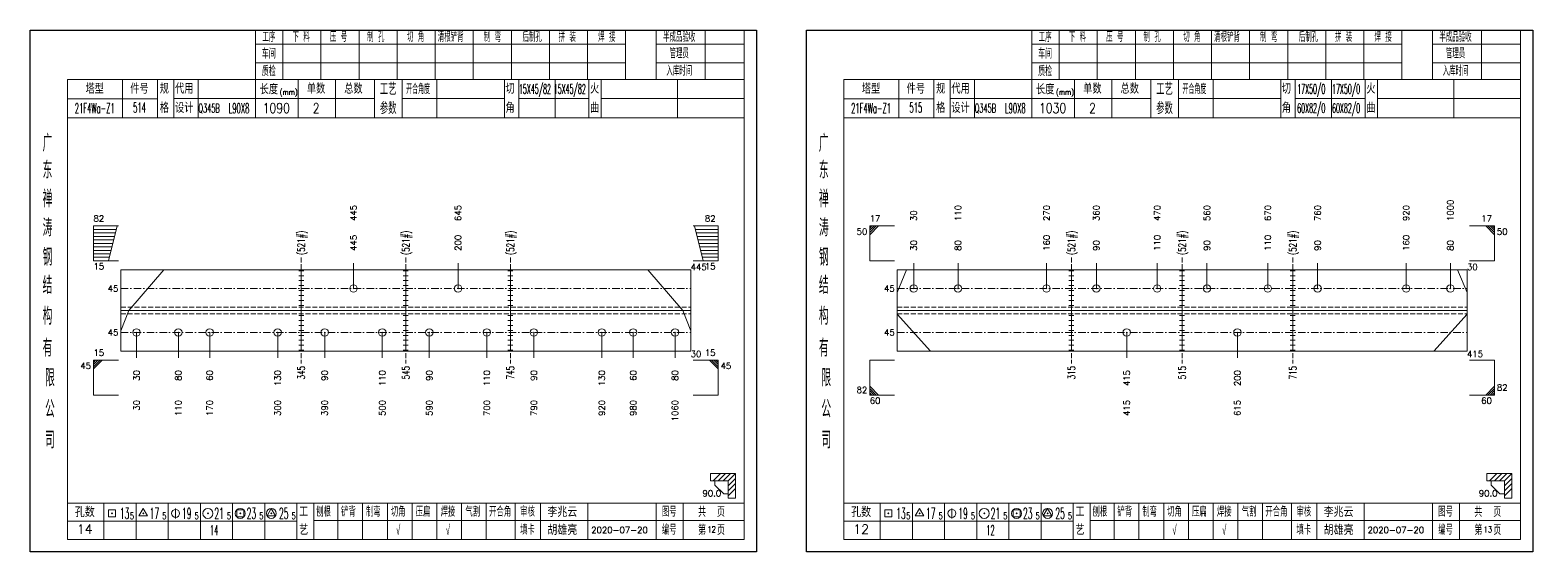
# Model space of a CAD drawing. Extents: x 1310 to 15542, y -76 to 8381.
# Drawn here: x 4950 to 5554, y 2954 to 3164 of the extents above; entities that cross this region are included whole.
import ezdxf
from ezdxf.enums import TextEntityAlignment as Align

# ---------------------------------------------------------------- set-up
doc = ezdxf.new("R2010")
doc.units = 0
doc.header["$MEASUREMENT"] = 0
doc.linetypes.add('一点画线', pattern=[5.2, 3, -1, 0.2, -1])
doc.linetypes.add('虚线', pattern=[2.75, 2, -0.75])
doc.layers.get('0').update_dxf_attribs({"linetype": 'CONTINUOUS', "lineweight": 25})
for name, color, linetype, lineweight in [('1', 7, 'CONTINUOUS', 25), ('2', 7, 'CONTINUOUS', 25), ('4', 7, 'CONTINUOUS', 25), ('5', 7, 'CONTINUOUS', 25)]:
    doc.layers.add(name, color=color, linetype=linetype, lineweight=lineweight)
doc.styles.get("Standard").update_dxf_attribs({"font": 'simplex.shx', "width": 0.7, "height": 3, "bigfont": 'gbhzfs.shx'})

# ---------------------------------------------------------------- blocks, each defined once
blk = doc.blocks.new('孔21.5')
at = {"layer": '5', "color": 7, "linetype": 'Continuous', "lineweight": 13}
for p, q in [((-0.1, -0.1), (0.1, 0.1)), ((0.1, -0.1), (-0.1, 0.1))]:
    blk.add_line(p, q, dxfattribs=at)
blk.add_circle((0, 0), 1, dxfattribs=at)
blk = doc.blocks.new('CTJGK')
at = {"color": 6, "linetype": 'Continuous'}
for p, q in [((0, 209.97), (292.13, 209.97)), ((0, 0), (0, 209.97)), ((292.13, 209.97), (292.13, 0)), ((292.13, 0), (0, 0))]:
    blk.add_line(p, q, dxfattribs=at)

msp = doc.modelspace()

# ---------------------------------------------------------------- linework, layer by layer
at = {"color": 7, "linetype": 'Continuous', "lineweight": 13}
for p, q in [((4975.352, 3084.944), (4985.352, 3084.944)), ((4975.352, 3070.944), (4975.352, 3084.944)), ((4975.352, 3083.544), (4984.502, 3083.544)), ((4975.352, 3082.144), (4984.152, 3082.144)), ((4981.352, 3070.944), (4984.852, 3084.944)), ((5226.482, 3084.944), (5216.482, 3084.944)), ((5220.482, 3070.944), (5216.982, 3084.944)), ((5226.482, 3083.544), (5217.332, 3083.544)), ((5226.482, 3082.144), (5217.682, 3082.144)), ((5226.482, 3070.944), (5226.482, 3084.944)), ((5287.482, 3084.944), (5297.482, 3084.944)), ((5287.482, 3070.944), (5287.482, 3084.944)), ((5288.357, 3084.944), (5287.482, 3084.069)), ((5289.232, 3084.944), (5287.482, 3083.194)), ((5290.107, 3084.944), (5287.482, 3082.319)), ((5290.982, 3084.944), (5287.482, 3081.444)), ((5538.612, 3084.944), (5528.612, 3084.944)), ((5535.112, 3084.944), (5538.612, 3081.444)), ((5535.987, 3084.944), (5538.612, 3082.319)), ((5536.862, 3084.944), (5538.612, 3083.194)), ((5537.737, 3084.944), (5538.612, 3084.069)), ((5538.612, 3070.944), (5538.612, 3084.944)), ((4975.352, 3080.744), (4983.802, 3080.744)), ((4975.352, 3079.344), (4983.452, 3079.344)), ((4975.352, 3077.944), (4983.102, 3077.944)), ((4975.352, 3076.544), (4982.752, 3076.544)), ((5226.482, 3080.744), (5218.032, 3080.744)), ((5226.482, 3079.344), (5218.382, 3079.344)), ((5226.482, 3077.944), (5218.732, 3077.944)), ((5226.482, 3076.544), (5219.082, 3076.544)), ((4975.352, 3075.144), (4982.402, 3075.144)), ((4975.352, 3073.744), (4982.052, 3073.744)), ((4975.352, 3072.344), (4981.702, 3072.344)), ((4975.352, 3070.944), (4985.352, 3070.944)), ((5079.896, 3059.777), (5079.896, 3069.944)), ((5121.938, 3059.777), (5121.938, 3069.944)), ((5226.482, 3070.944), (5216.482, 3070.944)), ((5226.482, 3075.144), (5219.432, 3075.144)), ((5226.482, 3073.744), (5219.782, 3073.744)), ((5226.482, 3072.344), (5220.132, 3072.344)), ((5287.482, 3070.944), (5297.482, 3070.944)), ((5305.155, 3059.777), (5305.155, 3069.944)), ((5322.952, 3059.777), (5322.952, 3069.944)), ((5358.545, 3059.777), (5358.545, 3069.944)), ((5378.566, 3059.777), (5378.566, 3069.944)), ((5403.036, 3059.777), (5403.036, 3069.944)), ((5423.057, 3059.777), (5423.057, 3069.944)), ((5447.527, 3059.777), (5447.527, 3069.944)), ((5467.548, 3059.777), (5467.548, 3069.944)), ((5503.142, 3059.777), (5503.142, 3069.944)), ((5520.938, 3059.777), (5520.938, 3069.944)), ((5538.612, 3070.944), (5528.612, 3070.944)), ((4989.505, 3050.944), (5003.589, 3067.277)), ((5212.329, 3050.944), (5198.244, 3067.277)), ((5298.482, 3058.203), (5302.263, 3067.277)), ((5527.612, 3058.203), (5523.83, 3067.277)), ((4986.352, 3042.777), (4989.505, 3050.944)), ((5215.482, 3042.777), (5212.329, 3050.944)), ((5298.482, 3049.492), (5311.829, 3034.611)), ((5527.612, 3049.492), (5514.264, 3034.611)), ((4992.658, 3042.111), (4992.658, 3031.944)), ((5009.475, 3042.111), (5009.475, 3031.944)), ((5022.088, 3042.111), (5022.088, 3031.944)), ((5049.415, 3042.111), (5049.415, 3031.944)), ((5068.334, 3042.111), (5068.334, 3031.944)), ((5091.457, 3042.111), (5091.457, 3031.944)), ((5110.376, 3042.111), (5110.376, 3031.944)), ((5133.499, 3042.111), (5133.499, 3031.944)), ((5152.418, 3042.111), (5152.418, 3031.944)), ((5179.746, 3042.111), (5179.746, 3031.944)), ((5192.358, 3042.111), (5192.358, 3031.944)), ((5209.175, 3042.111), (5209.175, 3031.944)), ((5390.801, 3042.111), (5390.801, 3031.944)), ((5435.292, 3042.111), (5435.292, 3031.944)), ((4975.352, 3030.944), (4985.352, 3030.944)), ((4975.352, 3030.944), (4975.352, 3016.944)), ((4976.227, 3030.944), (4975.352, 3030.069)), ((4977.102, 3030.944), (4975.352, 3029.194)), ((4977.977, 3030.944), (4975.352, 3028.319)), ((4978.852, 3030.944), (4975.352, 3027.444)), ((5226.482, 3030.944), (5216.482, 3030.944)), ((5222.982, 3030.944), (5226.482, 3027.444)), ((5223.857, 3030.944), (5226.482, 3028.319)), ((5224.732, 3030.944), (5226.482, 3029.194)), ((5225.607, 3030.944), (5226.482, 3030.069)), ((5226.482, 3030.944), (5226.482, 3016.944)), ((5287.482, 3030.944), (5297.482, 3030.944)), ((5287.482, 3030.944), (5287.482, 3016.944)), ((5538.612, 3030.944), (5528.612, 3030.944)), ((5538.612, 3030.944), (5538.612, 3016.944)), ((4975.352, 3016.944), (4985.352, 3016.944)), ((5226.482, 3016.944), (5216.482, 3016.944)), ((5290.982, 3016.944), (5287.482, 3020.444)), ((5290.107, 3016.944), (5287.482, 3019.569)), ((5289.232, 3016.944), (5287.482, 3018.694)), ((5288.357, 3016.944), (5287.482, 3017.819)), ((5287.482, 3016.944), (5297.482, 3016.944)), ((5538.612, 3016.944), (5528.612, 3016.944)), ((5535.112, 3016.944), (5538.612, 3020.444)), ((5535.987, 3016.944), (5538.612, 3019.569)), ((5536.862, 3016.944), (5538.612, 3018.694)), ((5537.737, 3016.944), (5538.612, 3017.819))]:
    msp.add_line(p, q, dxfattribs=at)
at = {"color": 7, "linetype": 'Continuous', "lineweight": 18}
for p, q in [((4986.352, 3067.277), (4986.352, 3034.611)), ((4986.352, 3067.277), (5215.482, 3067.277)), ((5215.482, 3067.277), (5215.482, 3034.611)), ((5298.482, 3067.277), (5298.482, 3034.611)), ((5298.482, 3067.277), (5527.612, 3067.277)), ((5527.612, 3067.277), (5527.612, 3034.611)), ((4986.352, 3050.944), (5215.482, 3050.944)), ((5298.482, 3050.944), (5527.612, 3050.944))]:
    msp.add_line(p, q, dxfattribs=at)
at = {"color": 3, "linetype": '一点画线', "lineweight": 13}
for p, q in [((4986.352, 3059.777), (5215.482, 3059.777)), ((5298.482, 3059.777), (5527.612, 3059.777)), ((4986.352, 3042.111), (5215.482, 3042.111)), ((5298.482, 3042.111), (5527.612, 3042.111))]:
    msp.add_line(p, q, dxfattribs=at)
at = {"color": 1, "linetype": '虚线', "lineweight": 18}
for p, q in [((4986.352, 3052.277), (5215.482, 3052.277)), ((5298.482, 3052.277), (5527.612, 3052.277)), ((4986.352, 3049.611), (5215.482, 3049.611)), ((5298.482, 3049.611), (5527.612, 3049.611))]:
    msp.add_line(p, q, dxfattribs=at)
at = {"layer": '1', "color": 7, "linetype": 'Continuous', "lineweight": 18}
for p, q in [((4986.352, 3034.611), (5215.482, 3034.611)), ((5298.482, 3034.611), (5527.612, 3034.611))]:
    msp.add_line(p, q, dxfattribs=at)
at = {"layer": '2', "color": 216, "linetype": '虚线', "lineweight": 13}
for p, q in [((5058.884, 3072.277), (5058.884, 3029.611)), ((5100.926, 3072.277), (5100.926, 3029.611)), ((5142.968, 3072.277), (5142.968, 3029.611)), ((5368.553, 3072.277), (5368.553, 3029.611)), ((5413.044, 3072.277), (5413.044, 3029.611)), ((5457.536, 3072.277), (5457.536, 3029.611))]:
    msp.add_line(p, q, dxfattribs=at)
at = {"layer": '2', "color": 7, "linetype": 'Continuous', "lineweight": 13}
for p, q in [((5059.884, 3066.944), (5057.884, 3066.944)), ((5059.884, 3064.944), (5057.884, 3064.944)), ((5058.884, 3050.944), (5058.884, 3067.277)), ((5101.926, 3066.944), (5099.926, 3066.944)), ((5101.926, 3064.944), (5099.926, 3064.944)), ((5100.926, 3050.944), (5100.926, 3067.277)), ((5143.968, 3066.944), (5141.968, 3066.944)), ((5143.968, 3064.944), (5141.968, 3064.944)), ((5142.968, 3050.944), (5142.968, 3067.277)), ((5369.553, 3066.944), (5367.553, 3066.944)), ((5369.553, 3064.944), (5367.553, 3064.944)), ((5368.553, 3050.944), (5368.553, 3067.277)), ((5414.044, 3066.944), (5412.044, 3066.944)), ((5414.044, 3064.944), (5412.044, 3064.944)), ((5413.044, 3050.944), (5413.044, 3067.277)), ((5458.536, 3066.944), (5456.536, 3066.944)), ((5458.536, 3064.944), (5456.536, 3064.944)), ((5457.536, 3050.944), (5457.536, 3067.277)), ((5059.884, 3062.944), (5057.884, 3062.944)), ((5059.884, 3060.944), (5057.884, 3060.944)), ((5059.884, 3058.944), (5057.884, 3058.944)), ((5101.926, 3062.944), (5099.926, 3062.944)), ((5101.926, 3060.944), (5099.926, 3060.944)), ((5101.926, 3058.944), (5099.926, 3058.944)), ((5143.968, 3062.944), (5141.968, 3062.944)), ((5143.968, 3060.944), (5141.968, 3060.944)), ((5143.968, 3058.944), (5141.968, 3058.944)), ((5369.553, 3062.944), (5367.553, 3062.944)), ((5369.553, 3060.944), (5367.553, 3060.944)), ((5369.553, 3058.944), (5367.553, 3058.944)), ((5414.044, 3062.944), (5412.044, 3062.944)), ((5414.044, 3060.944), (5412.044, 3060.944)), ((5414.044, 3058.944), (5412.044, 3058.944)), ((5458.536, 3062.944), (5456.536, 3062.944)), ((5458.536, 3060.944), (5456.536, 3060.944)), ((5458.536, 3058.944), (5456.536, 3058.944)), ((5059.884, 3056.944), (5057.884, 3056.944)), ((5059.884, 3054.944), (5057.884, 3054.944)), ((5059.884, 3052.944), (5057.884, 3052.944)), ((5101.926, 3056.944), (5099.926, 3056.944)), ((5101.926, 3054.944), (5099.926, 3054.944)), ((5101.926, 3052.944), (5099.926, 3052.944)), ((5143.968, 3056.944), (5141.968, 3056.944)), ((5143.968, 3054.944), (5141.968, 3054.944)), ((5143.968, 3052.944), (5141.968, 3052.944)), ((5369.553, 3056.944), (5367.553, 3056.944)), ((5369.553, 3054.944), (5367.553, 3054.944)), ((5369.553, 3052.944), (5367.553, 3052.944)), ((5414.044, 3056.944), (5412.044, 3056.944)), ((5414.044, 3054.944), (5412.044, 3054.944)), ((5414.044, 3052.944), (5412.044, 3052.944)), ((5458.536, 3056.944), (5456.536, 3056.944)), ((5458.536, 3054.944), (5456.536, 3054.944)), ((5458.536, 3052.944), (5456.536, 3052.944)), ((5057.884, 3048.944), (5059.884, 3048.944)), ((5057.884, 3046.944), (5059.884, 3046.944)), ((5058.884, 3050.944), (5058.884, 3034.611)), ((5099.926, 3048.944), (5101.926, 3048.944)), ((5099.926, 3046.944), (5101.926, 3046.944)), ((5100.926, 3050.944), (5100.926, 3034.611)), ((5141.968, 3048.944), (5143.968, 3048.944)), ((5141.968, 3046.944), (5143.968, 3046.944)), ((5142.968, 3050.944), (5142.968, 3034.611)), ((5367.553, 3048.944), (5369.553, 3048.944)), ((5367.553, 3046.944), (5369.553, 3046.944)), ((5368.553, 3050.944), (5368.553, 3034.611)), ((5412.044, 3048.944), (5414.044, 3048.944)), ((5412.044, 3046.944), (5414.044, 3046.944)), ((5413.044, 3050.944), (5413.044, 3034.611)), ((5456.536, 3048.944), (5458.536, 3048.944)), ((5456.536, 3046.944), (5458.536, 3046.944)), ((5457.536, 3050.944), (5457.536, 3034.611)), ((5057.884, 3044.944), (5059.884, 3044.944)), ((5057.884, 3042.944), (5059.884, 3042.944)), ((5057.884, 3040.944), (5059.884, 3040.944)), ((5099.926, 3044.944), (5101.926, 3044.944)), ((5099.926, 3042.944), (5101.926, 3042.944)), ((5099.926, 3040.944), (5101.926, 3040.944)), ((5141.968, 3044.944), (5143.968, 3044.944)), ((5141.968, 3042.944), (5143.968, 3042.944)), ((5141.968, 3040.944), (5143.968, 3040.944)), ((5367.553, 3044.944), (5369.553, 3044.944)), ((5367.553, 3042.944), (5369.553, 3042.944)), ((5367.553, 3040.944), (5369.553, 3040.944)), ((5412.044, 3044.944), (5414.044, 3044.944)), ((5412.044, 3042.944), (5414.044, 3042.944)), ((5412.044, 3040.944), (5414.044, 3040.944)), ((5456.536, 3044.944), (5458.536, 3044.944)), ((5456.536, 3042.944), (5458.536, 3042.944)), ((5456.536, 3040.944), (5458.536, 3040.944)), ((5057.884, 3038.944), (5059.884, 3038.944)), ((5057.884, 3036.944), (5059.884, 3036.944)), ((5057.884, 3034.944), (5059.884, 3034.944)), ((5099.926, 3038.944), (5101.926, 3038.944)), ((5099.926, 3036.944), (5101.926, 3036.944)), ((5099.926, 3034.944), (5101.926, 3034.944)), ((5141.968, 3038.944), (5143.968, 3038.944)), ((5141.968, 3036.944), (5143.968, 3036.944)), ((5141.968, 3034.944), (5143.968, 3034.944)), ((5367.553, 3038.944), (5369.553, 3038.944)), ((5367.553, 3036.944), (5369.553, 3036.944)), ((5367.553, 3034.944), (5369.553, 3034.944)), ((5412.044, 3038.944), (5414.044, 3038.944)), ((5412.044, 3036.944), (5414.044, 3036.944)), ((5412.044, 3034.944), (5414.044, 3034.944)), ((5456.536, 3038.944), (5458.536, 3038.944)), ((5456.536, 3036.944), (5458.536, 3036.944)), ((5456.536, 3034.944), (5458.536, 3034.944)), ((5233.482, 2985.385), (5223.482, 2985.385)), ((5223.482, 2985.385), (5223.482, 2982.385)), ((5224.482, 2982.385), (5227.482, 2985.385)), ((5226.482, 2982.385), (5229.482, 2985.385)), ((5228.482, 2982.385), (5231.482, 2985.385)), ((5230.482, 2982.385), (5233.482, 2985.385)), ((5233.482, 2975.385), (5233.482, 2985.385)), ((5545.612, 2985.385), (5535.612, 2985.385)), ((5535.612, 2985.385), (5535.612, 2982.385)), ((5536.612, 2982.385), (5539.612, 2985.385)), ((5538.612, 2982.385), (5541.612, 2985.385)), ((5540.612, 2982.385), (5543.612, 2985.385)), ((5542.612, 2982.385), (5545.612, 2985.385)), ((5545.612, 2975.385), (5545.612, 2985.385)), ((5223.482, 2982.385), (5230.482, 2982.385)), ((5225.232, 2982.385), (5225.232, 2980.635)), ((5228.732, 2977.135), (5225.232, 2980.635)), ((5230.482, 2980.385), (5233.482, 2983.385)), ((5230.482, 2982.385), (5230.482, 2975.385)), ((5230.482, 2978.385), (5233.482, 2981.385)), ((5230.482, 2976.385), (5233.482, 2979.385)), ((5535.612, 2982.385), (5542.612, 2982.385)), ((5537.362, 2982.385), (5537.362, 2980.635)), ((5540.862, 2977.135), (5537.362, 2980.635)), ((5542.612, 2980.385), (5545.612, 2983.385)), ((5542.612, 2982.385), (5542.612, 2975.385)), ((5542.612, 2978.385), (5545.612, 2981.385)), ((5542.612, 2976.385), (5545.612, 2979.385)), ((5228.732, 2977.135), (5230.482, 2977.135)), ((5230.482, 2975.385), (5233.482, 2975.385)), ((5540.862, 2977.135), (5542.612, 2977.135)), ((5542.612, 2975.385), (5545.612, 2975.385))]:
    msp.add_line(p, q, dxfattribs=at)
at = {"layer": '4', "color": 1, "linetype": 'Continuous', "lineweight": 18}
for p, q in [((4949.852, 3163.771), (4949.852, 2953.801)), ((5241.982, 3163.771), (4949.852, 3163.771)), ((5040.482, 3163.771), (5040.482, 3143.931)), ((5051.512, 3163.771), (5051.512, 3143.911)), ((5066.822, 3163.771), (5066.822, 3143.911)), ((5082.142, 3163.771), (5082.142, 3143.911)), ((5097.452, 3163.771), (5097.452, 3143.911)), ((5112.762, 3163.771), (5112.762, 3143.911)), ((5128.072, 3163.771), (5128.072, 3143.911)), ((5143.392, 3163.771), (5143.392, 3143.911)), ((5158.702, 3163.771), (5158.702, 3143.911)), ((5174.012, 3163.771), (5174.012, 3143.911)), ((5189.322, 3163.771), (5189.322, 3143.931)), ((5189.322, 3163.771), (5189.322, 3143.911)), ((5201.602, 3163.771), (5201.602, 3143.911)), ((5221.352, 3163.771), (5221.352, 3143.911)), ((5236.932, 3163.771), (5236.932, 3143.911)), ((5241.982, 3133.971), (5241.982, 3163.771)), ((5261.982, 3163.771), (5261.982, 2953.801)), ((5554.112, 3163.771), (5261.982, 3163.771)), ((5352.612, 3163.771), (5352.612, 3143.931)), ((5363.642, 3163.771), (5363.642, 3143.911)), ((5378.952, 3163.771), (5378.952, 3143.911)), ((5394.272, 3163.771), (5394.272, 3143.911)), ((5409.582, 3163.771), (5409.582, 3143.911)), ((5424.892, 3163.771), (5424.892, 3143.911)), ((5440.202, 3163.771), (5440.202, 3143.911)), ((5455.522, 3163.771), (5455.522, 3143.911)), ((5470.832, 3163.771), (5470.832, 3143.911)), ((5486.142, 3163.771), (5486.142, 3143.911)), ((5501.452, 3163.771), (5501.452, 3143.931)), ((5501.452, 3163.771), (5501.452, 3143.911)), ((5513.732, 3163.771), (5513.732, 3143.911)), ((5533.482, 3163.771), (5533.482, 3143.911)), ((5549.062, 3163.771), (5549.062, 3143.911)), ((5554.112, 3133.971), (5554.112, 3163.771)), ((5189.322, 3158.041), (5040.482, 3158.041)), ((5236.932, 3158.041), (5201.602, 3158.041)), ((5501.452, 3158.041), (5352.612, 3158.041)), ((5549.062, 3158.041), (5513.732, 3158.041)), ((5189.322, 3150.561), (5040.482, 3150.561)), ((5236.932, 3150.561), (5201.602, 3150.561)), ((5501.452, 3150.561), (5352.612, 3150.561)), ((5549.062, 3150.561), (5513.732, 3150.561)), ((4964.862, 3143.911), (4964.862, 2958.851)), ((5236.932, 3143.911), (4964.862, 3143.911)), ((4986.982, 3143.921), (4986.982, 3128.501)), ((5001.132, 3128.501), (5001.132, 3143.911)), ((5007.632, 3128.501), (5007.632, 3143.911)), ((5017.502, 3143.911), (5017.502, 3128.501)), ((5040.482, 3143.931), (5040.482, 3128.501)), ((5057.602, 3143.911), (5057.602, 3128.501)), ((5072.652, 3143.911), (5072.652, 3128.501)), ((5088.352, 3143.911), (5088.352, 3128.501)), ((5099.412, 3143.911), (5099.412, 3128.501)), ((5113.362, 3143.911), (5113.362, 3128.501)), ((5140.662, 3143.911), (5140.662, 3128.501)), ((5146.422, 3143.911), (5146.422, 3128.501)), ((5161.042, 3143.911), (5161.042, 3128.501)), ((5174.502, 3143.911), (5174.502, 3128.501)), ((5179.492, 3143.911), (5179.492, 3128.501)), ((5210.232, 3143.911), (5210.232, 3128.501)), ((5236.932, 2958.851), (5236.932, 3143.911)), ((5276.992, 3143.911), (5276.992, 2958.851)), ((5549.062, 3143.911), (5276.992, 3143.911)), ((5299.112, 3143.921), (5299.112, 3128.501)), ((5313.262, 3128.501), (5313.262, 3143.911)), ((5319.762, 3128.501), (5319.762, 3143.911)), ((5329.632, 3143.911), (5329.632, 3128.501)), ((5352.612, 3143.931), (5352.612, 3128.501)), ((5369.732, 3143.911), (5369.732, 3128.501)), ((5384.782, 3143.911), (5384.782, 3128.501)), ((5400.482, 3143.911), (5400.482, 3128.501)), ((5411.542, 3143.911), (5411.542, 3128.501)), ((5425.492, 3143.911), (5425.492, 3128.501)), ((5452.792, 3143.911), (5452.792, 3128.501)), ((5458.552, 3143.911), (5458.552, 3128.501)), ((5473.172, 3143.911), (5473.172, 3128.501)), ((5486.632, 3143.911), (5486.632, 3128.501)), ((5491.622, 3143.911), (5491.622, 3128.501)), ((5522.362, 3143.911), (5522.362, 3128.501)), ((5549.062, 2958.851), (5549.062, 3143.911)), ((5001.132, 3136.151), (4964.862, 3136.151)), ((5088.352, 3136.201), (5007.632, 3136.201)), ((5099.412, 3136.201), (5140.662, 3136.201)), ((5146.422, 3136.201), (5174.502, 3136.201)), ((5179.492, 3136.201), (5237.112, 3136.201)), ((5313.262, 3136.151), (5276.992, 3136.151)), ((5400.482, 3136.201), (5319.762, 3136.201)), ((5411.542, 3136.201), (5452.792, 3136.201)), ((5458.552, 3136.201), (5486.632, 3136.201)), ((5491.622, 3136.201), (5549.242, 3136.201)), ((5241.982, 2953.801), (5241.982, 3133.971)), ((5554.112, 2953.801), (5554.112, 3133.971)), ((5237.112, 3128.501), (4964.862, 3128.501)), ((5549.242, 3128.501), (5276.992, 3128.501)), ((4964.862, 2973.381), (5236.932, 2973.381)), ((4979.552, 2973.381), (4979.552, 2958.851)), ((4992.482, 2958.851), (4992.482, 2973.381)), ((5005.412, 2973.381), (5005.412, 2958.851)), ((5018.332, 2958.851), (5018.332, 2973.381)), ((5031.262, 2973.381), (5031.262, 2958.851)), ((5044.192, 2958.851), (5044.192, 2973.381)), ((5057.112, 2958.851), (5057.112, 2973.381)), ((5063.982, 2958.851), (5063.982, 2973.381)), ((5073.642, 2958.851), (5073.642, 2973.381)), ((5083.582, 2958.851), (5083.582, 2973.381)), ((5093.522, 2958.851), (5093.522, 2973.381)), ((5103.472, 2958.851), (5103.472, 2973.381)), ((5113.412, 2958.851), (5113.412, 2973.381)), ((5123.352, 2958.851), (5123.352, 2973.381)), ((5133.302, 2958.851), (5133.302, 2973.381)), ((5144.942, 2958.851), (5144.942, 2973.381)), ((5155.092, 2958.851), (5155.092, 2973.381)), ((5174.152, 2958.851), (5174.152, 2973.381)), ((5201.532, 2958.851), (5201.532, 2973.381)), ((5212.492, 2958.851), (5212.492, 2973.381)), ((5276.992, 2973.381), (5549.062, 2973.381)), ((5291.682, 2973.381), (5291.682, 2958.851)), ((5304.612, 2958.851), (5304.612, 2973.381)), ((5317.542, 2973.381), (5317.542, 2958.851)), ((5330.462, 2958.851), (5330.462, 2973.381)), ((5343.392, 2973.381), (5343.392, 2958.851)), ((5356.322, 2958.851), (5356.322, 2973.381)), ((5369.242, 2958.851), (5369.242, 2973.381)), ((5376.112, 2958.851), (5376.112, 2973.381)), ((5385.772, 2958.851), (5385.772, 2973.381)), ((5395.712, 2958.851), (5395.712, 2973.381)), ((5405.652, 2958.851), (5405.652, 2973.381)), ((5415.602, 2958.851), (5415.602, 2973.381)), ((5425.542, 2958.851), (5425.542, 2973.381)), ((5435.482, 2958.851), (5435.482, 2973.381)), ((5445.432, 2958.851), (5445.432, 2973.381)), ((5457.072, 2958.851), (5457.072, 2973.381)), ((5467.222, 2958.851), (5467.222, 2973.381)), ((5486.282, 2958.851), (5486.282, 2973.381)), ((5513.662, 2958.851), (5513.662, 2973.381)), ((5524.622, 2958.851), (5524.622, 2973.381)), ((5057.112, 2966.251), (4964.862, 2966.251)), ((5063.942, 2966.411), (5236.932, 2966.411)), ((5369.242, 2966.251), (5276.992, 2966.251)), ((5376.072, 2966.411), (5549.062, 2966.411)), ((4964.862, 2958.851), (5236.932, 2958.851)), ((5276.992, 2958.851), (5549.062, 2958.851)), ((4949.852, 2953.801), (5241.982, 2953.801)), ((5261.982, 2953.801), (5554.112, 2953.801))]:
    msp.add_line(p, q, dxfattribs=at)
at = {"layer": '4', "color": 7, "linetype": 'Continuous', "lineweight": 13}
for p, q in [((4981.438, 2967.887), (4981.438, 2970.715)), ((4981.438, 2970.715), (4984.266, 2970.715)), ((4984.266, 2967.887), (4981.438, 2967.887)), ((4982.652, 2969.101), (4983.052, 2969.501)), ((4983.052, 2969.101), (4982.652, 2969.501)), ((4984.266, 2970.715), (4984.266, 2967.887)), ((4995.352, 2971.301), (4993.62, 2968.301)), ((4993.62, 2968.301), (4997.084, 2968.301)), ((4995.152, 2969.101), (4995.552, 2969.501)), ((4995.552, 2969.101), (4995.152, 2969.501)), ((4997.084, 2968.301), (4995.352, 2971.301)), ((5008.352, 2971.301), (5008.352, 2967.301)), ((5021.152, 2969.101), (5021.552, 2969.501)), ((5021.552, 2969.101), (5021.152, 2969.501)), ((5032.938, 2967.887), (5032.938, 2970.715)), ((5032.938, 2970.715), (5035.766, 2970.715)), ((5035.766, 2967.887), (5032.938, 2967.887)), ((5034.152, 2969.101), (5034.552, 2969.501)), ((5034.552, 2969.101), (5034.152, 2969.501)), ((5035.766, 2970.715), (5035.766, 2967.887)), ((5046.852, 2971.301), (5045.12, 2968.301)), ((5045.12, 2968.301), (5048.584, 2968.301)), ((5046.652, 2969.101), (5047.052, 2969.501)), ((5047.052, 2969.101), (5046.652, 2969.501)), ((5048.584, 2968.301), (5046.852, 2971.301)), ((5293.568, 2967.887), (5293.568, 2970.715)), ((5293.568, 2970.715), (5296.396, 2970.715)), ((5296.396, 2967.887), (5293.568, 2967.887)), ((5294.782, 2969.101), (5295.182, 2969.501)), ((5295.182, 2969.101), (5294.782, 2969.501)), ((5296.396, 2970.715), (5296.396, 2967.887)), ((5307.482, 2971.301), (5305.75, 2968.301)), ((5305.75, 2968.301), (5309.214, 2968.301)), ((5307.282, 2969.101), (5307.682, 2969.501)), ((5307.682, 2969.101), (5307.282, 2969.501)), ((5309.214, 2968.301), (5307.482, 2971.301)), ((5320.482, 2971.301), (5320.482, 2967.301)), ((5333.282, 2969.101), (5333.682, 2969.501)), ((5333.682, 2969.101), (5333.282, 2969.501)), ((5345.068, 2967.887), (5345.068, 2970.715)), ((5345.068, 2970.715), (5347.896, 2970.715)), ((5347.896, 2967.887), (5345.068, 2967.887)), ((5346.282, 2969.101), (5346.682, 2969.501)), ((5346.682, 2969.101), (5346.282, 2969.501)), ((5347.896, 2970.715), (5347.896, 2967.887)), ((5358.982, 2971.301), (5357.25, 2968.301)), ((5357.25, 2968.301), (5360.714, 2968.301)), ((5358.782, 2969.101), (5359.182, 2969.501)), ((5359.182, 2969.101), (5358.782, 2969.501)), ((5360.714, 2968.301), (5358.982, 2971.301))]:
    msp.add_line(p, q, dxfattribs=at)
for centre, radius in [((5008.352, 2969.301), 1.6), ((5021.352, 2969.301), 2), ((5034.352, 2969.301), 2), ((5046.852, 2969.301), 2), ((5320.482, 2969.301), 1.6), ((5333.482, 2969.301), 2), ((5346.482, 2969.301), 2), ((5358.982, 2969.301), 2)]:
    msp.add_circle(centre, radius, dxfattribs=at)

# ---------------------------------------------------------------- block references
at = {"color": 0, "linetype": 'Continuous'}
for p in [(4949.852, 2953.801), (5261.982, 2953.801)]:
    msp.add_blockref('CTJGK', p, dxfattribs=at)
at = {"color": 8, "linetype": 'Continuous', "lineweight": 9, "xscale": 1.5, "yscale": 1.5, "zscale": 1.5}
for p in [(5079.896, 3059.777), (5121.938, 3059.777), (5305.155, 3059.777), (5322.952, 3059.777), (5358.545, 3059.777), (5378.566, 3059.777), (5403.036, 3059.777), (5423.057, 3059.777), (5447.527, 3059.777), (5467.548, 3059.777), (5503.142, 3059.777), (5520.938, 3059.777)]:
    msp.add_blockref('孔21.5', p, dxfattribs=at)
at = {"layer": '1', "color": 8, "linetype": 'Continuous', "lineweight": 9, "xscale": 1.5, "yscale": 1.5, "zscale": 1.5}
for p in [(4992.658, 3042.111), (5009.475, 3042.111), (5022.088, 3042.111), (5049.415, 3042.111), (5068.334, 3042.111), (5091.457, 3042.111), (5110.376, 3042.111), (5133.499, 3042.111), (5152.418, 3042.111), (5179.746, 3042.111), (5192.358, 3042.111), (5209.175, 3042.111), (5390.801, 3042.111), (5435.292, 3042.111)]:
    msp.add_blockref('孔21.5', p, dxfattribs=at)

# ---------------------------------------------------------------- texts
at = {"color": 7, "linetype": 'Continuous', "lineweight": 13}
for s, p in [('1000', (5520.938, 3086.944)), ('445', (5079.896, 3086.944)), ('645', (5121.938, 3086.944)), ('30', (5305.155, 3086.944)), ('110', (5322.952, 3086.944)), ('270', (5358.545, 3086.944)), ('360', (5378.566, 3086.944)), ('470', (5403.036, 3086.944)), ('560', (5423.057, 3086.944)), ('670', (5447.527, 3086.944)), ('760', (5467.548, 3086.944)), ('920', (5503.142, 3086.944))]:
    msp.add_text(s, height=2.5, rotation=90, dxfattribs=at).set_placement(p, align=Align.MIDDLE_LEFT)
for s, p in [('82', (4975.352, 3085.944)), ('17', (5287.482, 3085.944)), ('15', (4975.352, 3031.944)), ('82', (5539.612, 3017.944))]:
    msp.add_text(s, height=2.5, dxfattribs=at).set_placement(p, align=Align.BOTTOM_LEFT)
for s, p in [('82', (5225.482, 3085.944)), ('17', (5537.612, 3085.944)), ('15', (5225.482, 3031.944)), ('82', (5286.482, 3016.944))]:
    msp.add_text(s, height=2.5, dxfattribs=at).set_placement(p, align=Align.BOTTOM_RIGHT)
for s, p in [('50', (5286.482, 3083.944)), ('15', (5225.482, 3069.944)), ('45', (4974.352, 3029.944)), ('60', (5537.612, 3015.944))]:
    msp.add_text(s, height=2.5, dxfattribs=at).set_placement(p, align=Align.TOP_RIGHT)
for s, p in [('50', (5539.612, 3083.944)), ('15', (4975.352, 3069.944)), ('45', (5227.482, 3029.944)), ('60', (5287.482, 3015.944))]:
    msp.add_text(s, height=2.5, dxfattribs=at).set_placement(p, align=Align.TOP_LEFT)
at = {"color": 8, "linetype": 'Continuous', "lineweight": 9}
for s, p in [('445', (5079.896, 3074.944)), ('200', (5121.938, 3074.944)), ('30', (5305.155, 3074.944)), ('80', (5322.952, 3074.944)), ('160', (5358.545, 3074.944)), ('90', (5378.566, 3074.944)), ('110', (5403.036, 3074.944)), ('90', (5423.057, 3074.944)), ('110', (5447.527, 3074.944)), ('90', (5467.548, 3074.944)), ('160', (5503.142, 3074.944)), ('80', (5520.938, 3074.944))]:
    msp.add_text(s, height=2.5, rotation=90, dxfattribs=at).set_placement(p, align=Align.MIDDLE_LEFT)
at = {"color": 7, "linetype": 'Continuous', "lineweight": 13}
for s, p in [('445', (5215.482, 3068.444)), ('30', (5527.612, 3068.444))]:
    msp.add_text(s, height=2.5, dxfattribs=at).set_placement(p, align=Align.MIDDLE_LEFT)
for p in [(4985.352, 3059.777), (5297.482, 3059.777), (4985.352, 3042.111), (5297.482, 3042.111)]:
    msp.add_text('45', height=2.5, dxfattribs=at).set_placement(p, align=Align.MIDDLE_RIGHT)
at = {"layer": '1', "color": 7, "linetype": 'Continuous', "lineweight": 13}
for s, p in [('30', (5215.482, 3033.444)), ('415', (5527.612, 3033.444))]:
    msp.add_text(s, height=2.5, dxfattribs=at).set_placement(p, align=Align.MIDDLE_LEFT)
at = {"layer": '1', "color": 8, "linetype": 'Continuous', "lineweight": 9}
for s, p in [('30', (4992.658, 3026.944)), ('80', (5009.475, 3026.944)), ('60', (5022.088, 3026.944)), ('130', (5049.415, 3026.944)), ('90', (5068.334, 3026.944)), ('110', (5091.457, 3026.944)), ('90', (5110.376, 3026.944)), ('110', (5133.499, 3026.944)), ('90', (5152.418, 3026.944)), ('130', (5179.746, 3026.944)), ('60', (5192.358, 3026.944)), ('80', (5209.175, 3026.944)), ('415', (5390.801, 3026.944)), ('200', (5435.292, 3026.944))]:
    msp.add_text(s, height=2.5, rotation=90, dxfattribs=at).set_placement(p, align=Align.MIDDLE_RIGHT)
at = {"layer": '1', "color": 7, "linetype": 'Continuous', "lineweight": 13}
for s, p in [('30', (4992.658, 3014.944)), ('110', (5009.475, 3014.944)), ('170', (5022.088, 3014.944)), ('300', (5049.415, 3014.944)), ('390', (5068.334, 3014.944)), ('500', (5091.457, 3014.944)), ('590', (5110.376, 3014.944)), ('700', (5133.499, 3014.944)), ('790', (5152.418, 3014.944)), ('920', (5179.746, 3014.944)), ('980', (5192.358, 3014.944)), ('1060', (5209.175, 3014.944)), ('415', (5390.801, 3014.944)), ('615', (5435.292, 3014.944))]:
    msp.add_text(s, height=2.5, rotation=90, dxfattribs=at).set_placement(p, align=Align.MIDDLE_RIGHT)
at = {"layer": '2', "color": 7, "linetype": 'Continuous', "lineweight": 13, "width": 0.7}
for p in [(5058.884, 3073.277), (5100.926, 3073.277), (5142.968, 3073.277), (5368.553, 3073.277), (5413.044, 3073.277), (5457.536, 3073.277)]:
    msp.add_text('(521#)', height=3, rotation=90, dxfattribs=at).set_placement(p, align=Align.MIDDLE_LEFT)
for s, p in [('345', (5058.884, 3028.611)), ('545', (5100.926, 3028.611)), ('745', (5142.968, 3028.611)), ('315', (5368.553, 3028.611)), ('515', (5413.044, 3028.611)), ('715', (5457.536, 3028.611))]:
    msp.add_text(s, height=3, rotation=90, dxfattribs=at).set_placement(p, align=Align.MIDDLE_RIGHT)
at = {"layer": '2', "color": 7, "linetype": 'Continuous', "lineweight": 13}
for p in [(5227.732, 2975.385), (5539.862, 2975.385)]:
    msp.add_text('90.0', height=2.5, dxfattribs=at).set_placement(p, align=Align.BOTTOM_RIGHT)
at = {"layer": '4', "color": 1, "linetype": 'Continuous', "lineweight": 25}
for s, height, width, p in [('工序', 3.7, 0.7, (5045.852, 3160.901)), ('下 料', 3.7, 0.7, (5058.852, 3160.901)), ('压 号', 3.7, 0.7, (5073.852, 3160.901)), ('制 孔', 3.7, 0.7, (5088.852, 3160.901)), ('切 角', 3.7, 0.7, (5104.852, 3160.901)), ('清根铲背 ', 3.7, 0.7, (5119.852, 3160.901)), (' 制 弯', 3.7, 0.7, (5134.852, 3160.901)), (' 后制孔', 3.7, 0.7, (5150.852, 3160.901)), ('拼 装', 3.7, 0.7, (5165.852, 3160.901)), (' 焊 接', 3.7, 0.7, (5180.852, 3160.901)), ('半成品验收', 3.7, 0.7, (5210.852, 3160.901)), ('工序', 3.7, 0.7, (5357.982, 3160.901)), ('下 料', 3.7, 0.7, (5370.982, 3160.901)), ('压 号', 3.7, 0.7, (5385.982, 3160.901)), ('制 孔', 3.7, 0.7, (5400.982, 3160.901)), ('切 角', 3.7, 0.7, (5416.982, 3160.901)), ('清根铲背 ', 3.7, 0.7, (5431.982, 3160.901)), (' 制 弯', 3.7, 0.7, (5446.982, 3160.901)), (' 后制孔', 3.7, 0.7, (5462.982, 3160.901)), ('拼 装', 3.7, 0.7, (5477.982, 3160.901)), (' 焊 接', 3.7, 0.7, (5492.982, 3160.901)), ('半成品验收', 3.7, 0.7, (5522.982, 3160.901)), ('车间', 4, 0.7, (5045.852, 3154.301)), ('管理员', 3.7, 0.7, (5210.852, 3154.301)), ('车间', 4, 0.7, (5357.982, 3154.301)), ('管理员', 3.7, 0.7, (5522.982, 3154.301)), ('质检', 4, 0.7, (5045.852, 3147.241)), ('入库时间', 3.7, 0.7, (5210.852, 3147.241)), ('质检', 4, 0.7, (5357.982, 3147.241)), ('入库时间', 3.7, 0.7, (5522.982, 3147.241)), ('工艺', 4.8, 0.7, (5093.852, 3140.061)), ('开合角度', 4, 0.6, (5105.852, 3140.061)), ('15X45/82', 3.8, 0.4, (5152.852, 3140.061)), ('15X45/82', 3.8, 0.4, (5166.852, 3140.061)), ('工艺', 4.8, 0.7, (5405.982, 3140.061)), ('开合角度', 4, 0.6, (5417.982, 3140.061)), ('17X50/0', 3.8, 0.4, (5464.982, 3140.061)), ('17X50/0', 3.8, 0.4, (5478.982, 3140.061)), ('(mm)', 2.24, 0.7, (5053.852, 3138.801)), ('(mm)', 2.24, 0.7, (5365.982, 3138.801)), ('21F4Wa-Z1', 4, 0.5, (4975.852, 3132.321)), ('514', 4, 0.5, (4993.852, 3132.571)), ('Q345B', 3.5, 0.5, (5021.852, 3132.301)), ('L90X8', 4, 0.5, (5033.852, 3132.301)), ('1090', 4, 0.8, (5048.852, 3132.351)), ('2', 4, 0.8, (5064.852, 3132.351)), ('参数', 4.8, 0.7, (5093.852, 3132.351)), ('21F4Wa-Z1', 4, 0.5, (5287.982, 3132.321)), ('515', 4, 0.5, (5305.982, 3132.571)), ('Q345B', 3.5, 0.5, (5333.982, 3132.301)), ('L90X8', 4, 0.5, (5345.982, 3132.301)), ('1030', 4, 0.8, (5360.982, 3132.351)), ('2', 4, 0.8, (5376.982, 3132.351)), ('参数', 4.8, 0.7, (5405.982, 3132.351)), ('60X82/0', 3.8, 0.4, (5464.982, 3132.351)), ('60X82/0', 3.8, 0.4, (5478.982, 3132.351)), ('广', 6.96, 0.7, (4956.852, 3118.271)), ('广', 6.96, 0.7, (5268.982, 3118.271)), ('东', 6.96, 0.7, (4956.852, 3107.481)), ('东', 6.96, 0.7, (5268.982, 3107.481)), ('禅', 6.96, 0.7, (4956.852, 3095.891)), ('禅', 6.96, 0.7, (5268.982, 3095.891)), ('涛', 6.96, 0.7, (4956.852, 3084.291)), ('涛', 6.96, 0.7, (5268.982, 3084.291)), ('钢', 6.96, 0.7, (4956.852, 3072.401)), ('钢', 6.96, 0.7, (5268.982, 3072.401)), ('结', 6.96, 0.7, (4956.852, 3061.091)), ('结', 6.96, 0.7, (5268.982, 3061.091)), ('构', 6.96, 0.7, (4956.852, 3048.711)), ('构', 6.96, 0.7, (5268.982, 3048.711)), ('有', 6.96, 0.7, (4956.852, 3035.901)), ('有', 6.96, 0.7, (5268.982, 3035.901)), ('限', 6.96, 0.7, (4957.852, 3023.901)), ('限', 6.96, 0.7, (5269.982, 3023.901)), ('公', 6.96, 0.7, (4957.852, 3011.361)), ('公', 6.96, 0.7, (5269.982, 3011.361)), ('司', 6.96, 0.7, (4957.852, 2998.881)), ('司', 6.96, 0.7, (5269.982, 2998.881)), ('13', 4.47, 0.5, (4987.852, 2969.301)), ('5', 2.68, 0.6, (4990.852, 2968.301)), ('17', 4.47, 0.5, (4999.852, 2969.301)), ('5', 2.68, 0.6, (5003.852, 2968.301)), ('19', 4.47, 0.5, (5012.852, 2969.301)), ('5', 2.68, 0.6, (5016.852, 2968.301)), ('21', 4.47, 0.5, (5025.852, 2969.301)), ('5', 2.68, 0.6, (5029.852, 2968.301)), ('23', 4.47, 0.5, (5038.852, 2969.301)), ('5', 2.68, 0.6, (5042.852, 2968.301)), ('25', 4.47, 0.5, (5051.852, 2969.301)), ('5', 2.68, 0.6, (5055.852, 2968.301)), ('刨根', 3.7, 0.8, (5067.852, 2969.901)), ('铲背', 3.7, 0.8, (5077.852, 2969.901)), ('制弯', 3.7, 0.8, (5087.852, 2969.901)), ('切角', 3.7, 0.8, (5097.852, 2969.901)), ('压扁', 3.7, 0.8, (5107.852, 2969.901)), ('焊接', 3.7, 0.8, (5117.852, 2969.901)), ('气割', 3.7, 0.8, (5127.852, 2969.901)), ('开合角', 3.7, 0.8, (5138.852, 2969.901)), ('审核', 3.7, 0.8, (5149.852, 2969.901)), ('图号', 3.7, 0.8, (5206.852, 2969.901)), ('共  页', 4, 0.8, (5223.852, 2969.901)), ('13', 4.47, 0.5, (5299.982, 2969.301)), ('5', 2.68, 0.6, (5302.982, 2968.301)), ('17', 4.47, 0.5, (5311.982, 2969.301)), ('5', 2.68, 0.6, (5315.982, 2968.301)), ('19', 4.47, 0.5, (5324.982, 2969.301)), ('5', 2.68, 0.6, (5328.982, 2968.301)), ('21', 4.47, 0.5, (5337.982, 2969.301)), ('5', 2.68, 0.6, (5341.982, 2968.301)), ('23', 4.47, 0.5, (5350.982, 2969.301)), ('5', 2.68, 0.6, (5354.982, 2968.301)), ('25', 4.47, 0.5, (5363.982, 2969.301)), ('5', 2.68, 0.6, (5367.982, 2968.301)), ('刨根', 3.7, 0.8, (5379.982, 2969.901)), ('铲背', 3.7, 0.8, (5389.982, 2969.901)), ('制弯', 3.7, 0.8, (5399.982, 2969.901)), ('切角', 3.7, 0.8, (5409.982, 2969.901)), ('压扁', 3.7, 0.8, (5419.982, 2969.901)), ('焊接', 3.7, 0.8, (5429.982, 2969.901)), ('气割', 3.7, 0.8, (5439.982, 2969.901)), ('开合角', 3.7, 0.8, (5450.982, 2969.901)), ('审核', 3.7, 0.8, (5461.982, 2969.901)), ('图号', 3.7, 0.8, (5518.982, 2969.901)), ('共  页', 4, 0.8, (5535.982, 2969.901)), ('14', 4, 0.5, (5023.852, 2962.551)), ('√', 4, 0.6, (5097.852, 2962.631)), ('√', 4, 0.6, (5117.852, 2962.631)), ('填卡', 3.7, 0.8, (5149.852, 2962.631)), ('编号', 3.7, 0.8, (5206.852, 2962.631)), ('第  页', 4, 0.8, (5223.852, 2962.631)), ('12', 4, 0.5, (5335.982, 2962.551)), ('√', 4, 0.6, (5409.982, 2962.631)), ('√', 4, 0.6, (5429.982, 2962.631)), ('填卡', 3.7, 0.8, (5461.982, 2962.631)), ('编号', 3.7, 0.8, (5518.982, 2962.631)), ('第  页', 4, 0.8, (5535.982, 2962.631))]:
    msp.add_text(s, height=height, dxfattribs=dict(at, width=width)).set_placement(p, align=Align.MIDDLE_CENTER)
for s, height, p in [('塔型', 3.7, (4975.852, 3140.031)), ('件号', 3.7, (4993.852, 3140.031)), ('规', 3.7, (5003.852, 3140.061)), ('代用', 3.7, (5011.852, 3140.061)), ('单数', 3.7, (5064.852, 3140.061)), ('总数', 3.7, (5079.852, 3140.061)), ('火', 3.7, (5176.852, 3140.061)), ('塔型', 3.7, (5287.982, 3140.031)), ('件号', 3.7, (5305.982, 3140.031)), ('规', 3.7, (5315.982, 3140.061)), ('代用', 3.7, (5323.982, 3140.061)), ('单数', 3.7, (5376.982, 3140.061)), ('总数', 3.7, (5391.982, 3140.061)), ('火', 3.7, (5488.982, 3140.061)), ('长度', 3.7, (5045.852, 3139.801)), ('切', 3.7, (5142.852, 3140.061)), ('长度', 3.7, (5357.982, 3139.801)), ('切', 3.7, (5454.982, 3140.061)), ('格', 3.7, (5003.852, 3132.351)), ('设计', 3.7, (5011.852, 3132.351)), ('角', 3.7, (5142.852, 3132.351)), ('曲', 3.7, (5176.852, 3132.351)), ('格', 3.7, (5315.982, 3132.351)), ('设计', 3.7, (5323.982, 3132.351)), ('角', 3.7, (5454.982, 3132.351)), ('曲', 3.7, (5488.982, 3132.351)), ('孔数', 4, (4971.852, 2969.821)), ('工', 3.7, (5059.852, 2969.901)), ('李兆云', 4, (5163.852, 2969.901)), ('孔数', 4, (5283.982, 2969.821)), ('工', 3.7, (5371.982, 2969.901)), ('李兆云', 4, (5475.982, 2969.901)), ('14', 3.7, (4971.852, 2962.991)), ('艺', 3.7, (5059.852, 2962.551)), ('胡雄亮', 4, (5163.852, 2962.631)), ('2020-07-20', 2.5, (5186.852, 2962.631)), ('12', 3.7, (5283.982, 2962.991)), ('艺', 3.7, (5371.982, 2962.551)), ('胡雄亮', 4, (5475.982, 2962.631)), ('2020-07-20', 2.5, (5498.982, 2962.631))]:
    msp.add_text(s, height=height, dxfattribs=at).set_placement(p, align=Align.MIDDLE_CENTER)
at = {"layer": '4', "color": 6, "linetype": 'Continuous', "lineweight": 25, "width": 0.8}
for s, p in [('12', (5223.877, 2962.859)), ('13', (5536.007, 2962.859))]:
    msp.add_text(s, height=2.5, dxfattribs=at).set_placement(p, align=Align.MIDDLE_CENTER)

doc.saveas('drawing.dxf')
